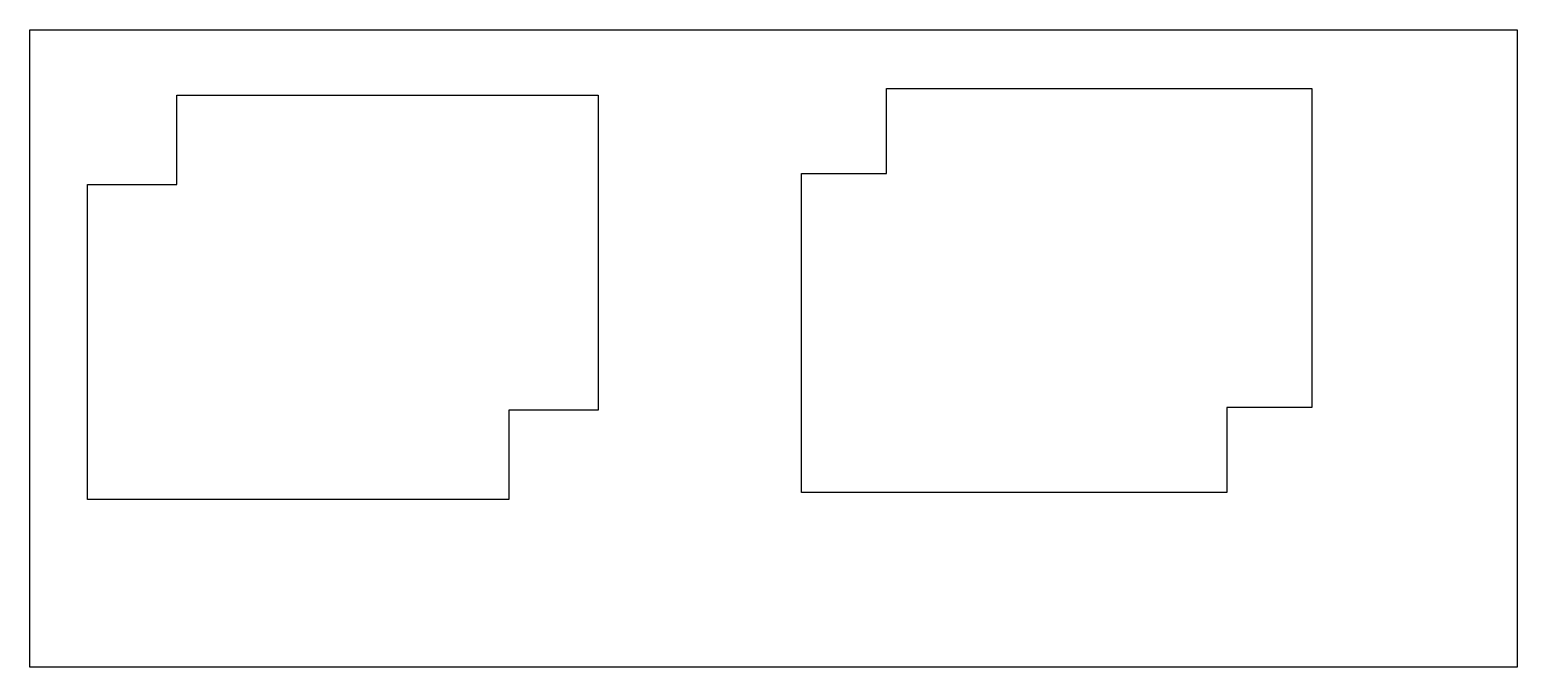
# Model space of a CAD drawing. Header units: millimetres. Extents: x 1485 to 1835, y 1931 to 2081.
import ezdxf

# ---------------------------------------------------------------- set-up
doc = ezdxf.new("R2010")
doc.units = ezdxf.units.MM

msp = doc.modelspace()

# ---------------------------------------------------------------- linework, layer by layer
at = {"color": 1}
for points in [[(1484.91, 2080.96), (1834.91, 2080.96), (1834.91, 1930.96), (1484.91, 1930.96), (1484.91, 2080.96)], [(1686.47, 2067.16), (1786.57, 2067.16), (1786.57, 1992.06), (1766.57, 1992.06), (1766.57, 1972.06), (1666.47, 1972.06), (1666.47, 2047.16), (1686.47, 2047.16), (1686.47, 2067.16)]]:
    msp.add_lwpolyline(points, dxfattribs=at)
at = {"color": 242, "true_color": 0xcd2027}
msp.add_lwpolyline([(1498.53, 2044.56), (1519.53, 2044.56), (1519.53, 2065.56), (1618.63, 2065.56), (1618.63, 1991.46), (1597.63, 1991.46), (1597.63, 1970.46), (1498.53, 1970.46), (1498.53, 2044.56)], dxfattribs=at)

doc.saveas('drawing.dxf')
